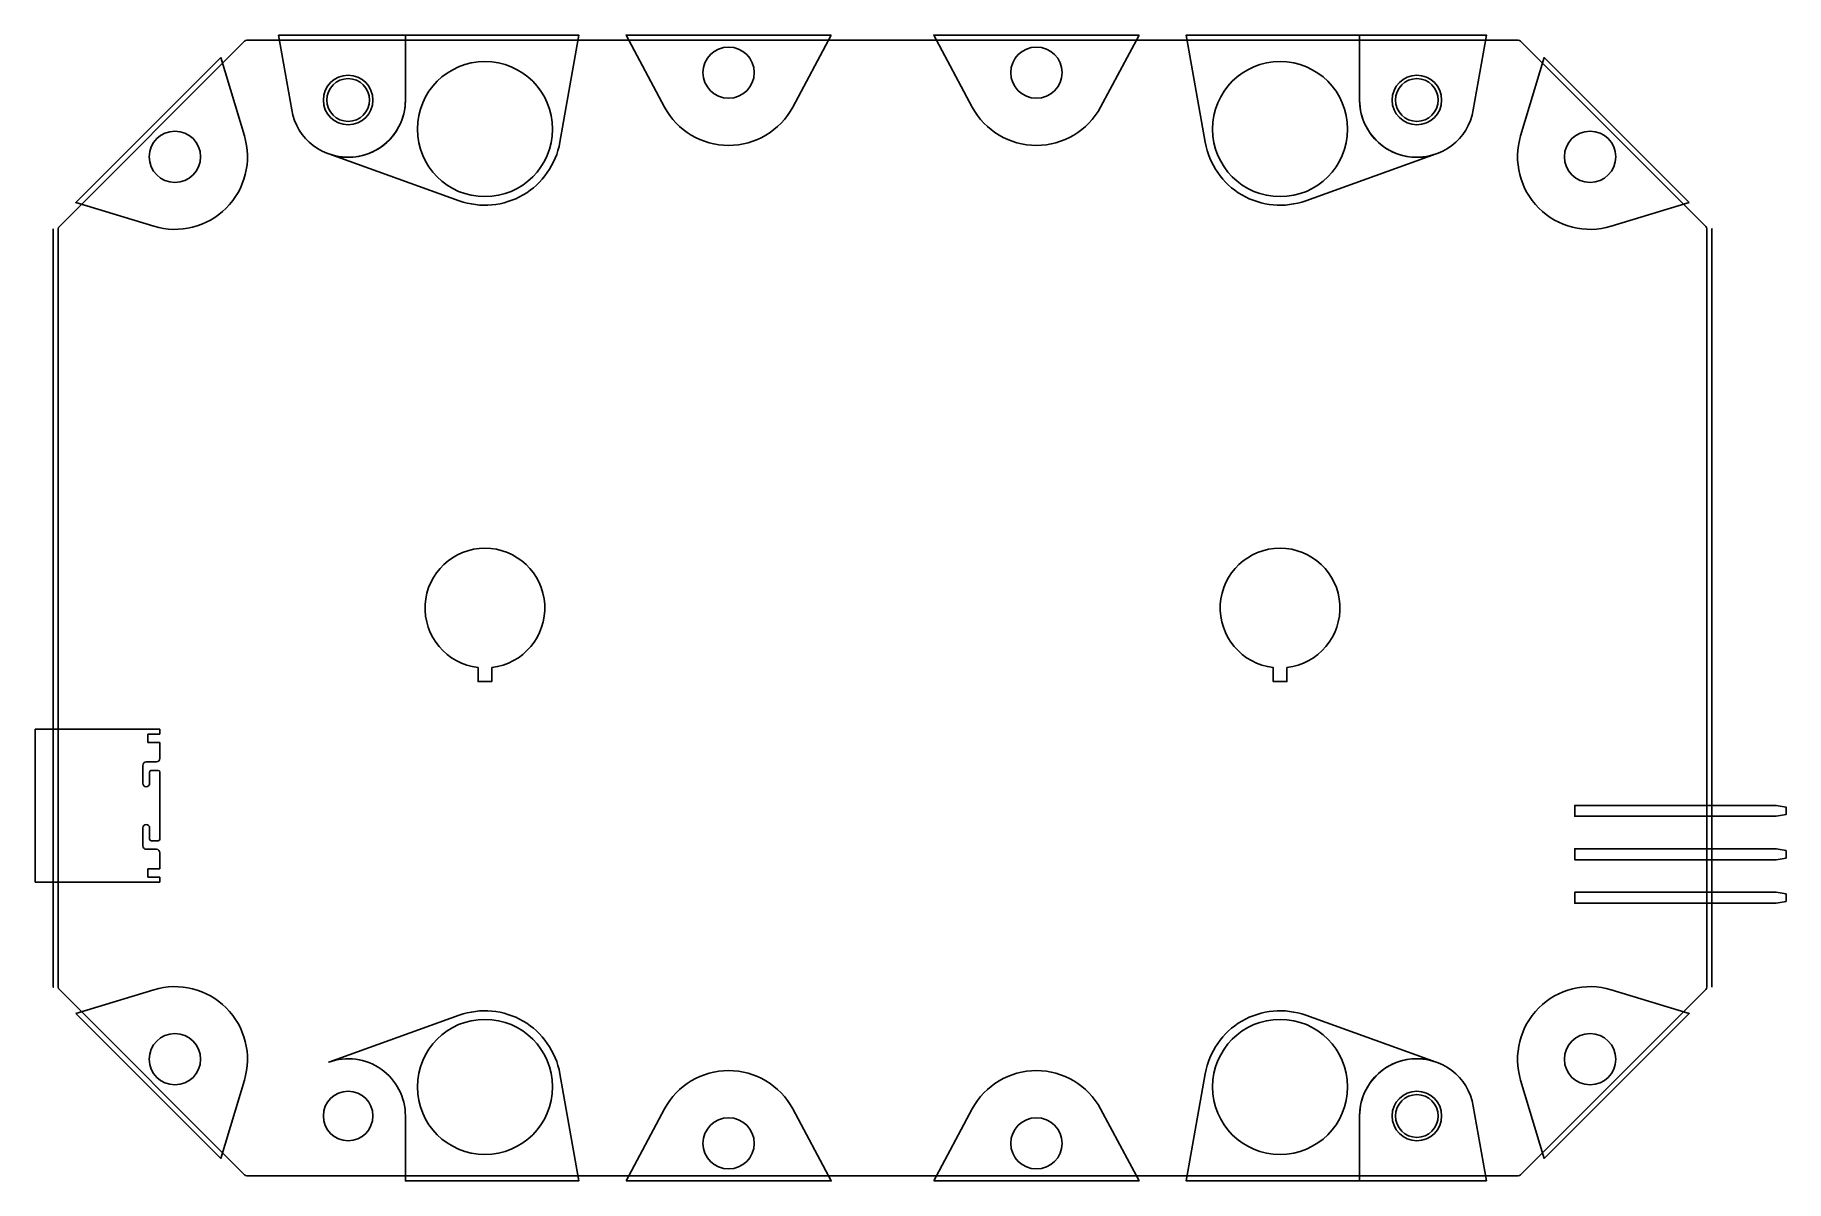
# Model space of a CAD drawing. Header units: millimetres. Extents: x -50 to 53, y -34 to 34.
import ezdxf

# ---------------------------------------------------------------- set-up
doc = ezdxf.new("R2010")
doc.units = ezdxf.units.MM
doc.layers.get('0').update_dxf_attribs({"linetype": 'CONTINUOUS'})

msp = doc.modelspace()

# ---------------------------------------------------------------- linework, layer by layer
for p, q in [((-49.56, -7.08), (-49.56, -8.38)), ((-47.7, -7.08), (-49.56, -7.08)), ((-47.36, -7.08), (-47.7, -7.08)), ((-47.36, -7.08), (-47.06, -7.08)), ((-47.06, -7.08), (-46.86, -7.08)), ((-46.86, -7.08), (-46.56, -7.08)), ((-46.36, -7.08), (-46.56, -7.08)), ((-46.36, -7.08), (-46.26, -7.08)), ((-46.26, -7.08), (-46.06, -7.08)), ((-45.72, -7.08), (-46.06, -7.08)), ((-43.75, -7.08), (-45.72, -7.08)), ((-43.3, -7.08), (-43.75, -7.08)), ((-43.3, -7.08), (-42.95, -7.08)), ((-42.61, -7.08), (-42.95, -7.08)), ((-42.61, -7.08), (-42.26, -7.08)), ((-42.26, -7.08), (-42.26, -7.38)), ((-42.96, -7.38), (-42.96, -7.86)), ((-42.96, -7.38), (-42.95, -7.38)), ((-42.26, -7.86), (-42.96, -7.86)), ((-42.61, -7.38), (-42.95, -7.38)), ((-42.61, -7.38), (-42.26, -7.38)), ((-42.26, -7.86), (-42.26, -7.98)), ((-42.26, -8.38), (-42.26, -7.98)), ((-49.56, -11.25), (-49.56, -8.38)), ((-43.26, -9.2), (-43.26, -10.25)), ((-42.46, -9), (-43.06, -9)), ((-42.26, -8.8), (-42.26, -8.38)), ((-42.86, -9.74), (-42.86, -9.59)), ((-42.86, -10), (-42.86, -9.74)), ((-42.86, -10.25), (-42.86, -10)), ((-42.76, -9.5), (-42.36, -9.5)), ((-42.26, -9.74), (-42.26, -9.59)), ((-42.26, -9.74), (-42.26, -10)), ((-42.26, -10.25), (-42.26, -10)), ((-49.56, -11.25), (-49.56, -11.26)), ((-49.56, -14.73), (-49.56, -11.26)), ((-42.26, -12.86), (-42.26, -10.25)), ((-43.26, -13.91), (-43.26, -12.86)), ((-42.86, -12.86), (-42.86, -13.11)), ((-42.86, -13.11), (-42.86, -13.37)), ((-42.26, -12.86), (-42.26, -13.11)), ((-42.26, -13.37), (-42.26, -13.11)), ((-42.46, -14.11), (-43.06, -14.11)), ((-42.86, -13.37), (-42.86, -13.52)), ((-42.76, -13.61), (-42.36, -13.61)), ((-42.26, -13.37), (-42.26, -13.52)), ((-42.26, -14.73), (-42.26, -14.31)), ((-49.56, -16.03), (-49.56, -14.73)), ((-42.26, -15.25), (-42.96, -15.25)), ((-42.96, -15.73), (-42.96, -15.25)), ((-42.26, -14.73), (-42.26, -15.13)), ((-42.26, -15.13), (-42.26, -15.25)), ((-49.56, -16.03), (-47.7, -16.03)), ((-47.36, -16.03), (-47.7, -16.03)), ((-47.36, -16.03), (-47.06, -16.03)), ((-47.06, -16.03), (-46.86, -16.03)), ((-46.86, -16.03), (-46.56, -16.03)), ((-46.36, -16.03), (-46.56, -16.03)), ((-46.36, -16.03), (-46.26, -16.03)), ((-46.26, -16.03), (-46.06, -16.03)), ((-45.72, -16.03), (-46.06, -16.03)), ((-45.72, -16.03), (-43.75, -16.03)), ((-43.3, -16.03), (-43.75, -16.03)), ((-43.3, -16.03), (-42.95, -16.03)), ((-42.96, -15.73), (-42.95, -15.73)), ((-42.61, -15.73), (-42.95, -15.73)), ((-42.61, -16.03), (-42.95, -16.03)), ((-42.61, -15.73), (-42.26, -15.73)), ((-42.61, -16.03), (-42.26, -16.03)), ((-42.26, -16.03), (-42.26, -15.73))]:
    msp.add_line(p, q)
for points in [[(-48.14, 22.31), (-37.31, 33.14, -0.198912), (-37.17, 33.2), (37.17, 33.2, -0.198912), (37.31, 33.14), (48.14, 22.31, -0.198912), (48.2, 22.17), (48.2, -22.17, -0.198912), (48.14, -22.31), (37.31, -33.14, -0.198912), (37.17, -33.2), (-37.17, -33.2, -0.198912), (-37.31, -33.14), (-48.14, -22.31, -0.198912), (-48.2, -22.17), (-48.2, 22.17, -0.198912)], [(-35.32, 33.5), (-34.55, 29.12, 0.916331), (-27.9, 29.7), (-27.9, 33.5)], [(-27.9, 33.5), (-27.9, 29.7, -0.519051), (-32.38, 26.55), (-24.75, 23.81, 0.464855), (-18.87, 27.23), (-17.76, 33.5)], [(-3, 33.5), (-15, 33.5), (-12.75, 29.29, 0.598742), (-5.25, 29.29)], [(15, 33.5), (3, 33.5), (5.25, 29.29, 0.598742), (12.75, 29.29)], [(27.9, 29.7), (27.9, 33.5), (17.76, 33.5), (18.87, 27.23, 0.464855), (24.75, 23.81), (32.38, 26.55, -0.519051)], [(34.55, 29.12), (35.32, 33.5), (27.9, 33.5), (27.9, 29.7, 0.916331)], [(-38.7, 32.18), (-47.18, 23.7), (-42.61, 22.32, 0.598742), (-37.32, 27.61)], [(47.18, 23.7), (38.7, 32.18), (37.32, 27.61, 0.598742), (42.61, 22.32)], [(-22.85, -3.48, 17.442669), (-23.65, -3.48), (-23.65, -4.3), (-22.85, -4.3)], [(23.65, -3.48, 17.442669), (22.85, -3.48), (22.85, -4.3), (23.65, -4.3)], [(-47.18, -23.7), (-38.7, -32.18), (-37.32, -27.61, 0.598742), (-42.61, -22.32)], [(38.7, -32.18), (47.18, -23.7), (42.61, -22.32, 0.598742), (37.32, -27.61)], [(-27.9, -29.7), (-27.9, -33.5), (-17.76, -33.5), (-18.87, -27.23, 0.464855), (-24.75, -23.81), (-32.38, -26.55, -0.519051)], [(27.9, -33.5), (27.9, -29.7, -0.519051), (32.38, -26.55), (24.75, -23.81, 0.464855), (18.87, -27.23), (17.76, -33.5)], [(35.32, -33.5), (34.55, -29.12, 0.916331), (27.9, -29.7), (27.9, -33.5)], [(-15, -33.5), (-3, -33.5), (-5.25, -29.29, 0.598742), (-12.75, -29.29)], [(3, -33.5), (15, -33.5), (12.75, -29.29, 0.598742), (5.25, -29.29)]]:
    msp.add_lwpolyline(points, format="xyb", close=True)
for points in [[(-48.5, 22.17), (-48.5, -22.17)], [(48.5, -22.17), (48.5, 22.17)], [(-48.5, -16.38), (-48.5, -14.63), (-48.5, -8.48), (-48.5, -6.73), (-48.5, -8.48), (-48.5, -14.63)], [(48.5, -9.84), (48.5, -10.34), (48.5, -18.46), (48.5, -18.96), (48.5, -18.46), (48.5, -10.34)], [(52.27, -12.18), (41.6, -12.18), (41.12, -12.18), (40.48, -12.18), (40.48, -11.54), (41.12, -11.54), (41.6, -11.54), (52.27, -11.54), (52.84, -11.64), (52.84, -12.08)], [(52.27, -14.72), (41.6, -14.72), (41.12, -14.72), (40.48, -14.72), (40.48, -14.08), (41.12, -14.08), (41.6, -14.08), (52.27, -14.08), (52.84, -14.18), (52.84, -14.62)], [(52.27, -17.26), (41.6, -17.26), (41.12, -17.26), (40.48, -17.26), (40.48, -16.62), (41.12, -16.62), (41.6, -16.62), (52.27, -16.62), (52.84, -16.72), (52.84, -17.16)]]:
    msp.add_lwpolyline(points, close=True)
for centre, radius in [((-9, 31.3), 1.5), ((9, 31.3), 1.5), ((-23.25, 28), 3.95), ((23.25, 28), 3.95), ((-31.25, 29.7), 1.45), ((-31.25, 29.7), 1.25), ((31.25, 29.7), 1.45), ((31.25, 29.7), 1.25), ((-41.38, 26.38), 1.5), ((41.38, 26.38), 1.5), ((-23.25, -28), 3.95), ((23.25, -28), 3.95), ((-41.38, -26.38), 1.5), ((41.38, -26.38), 1.5), ((-31.25, -29.7), 1.45), ((31.25, -29.7), 1.45), ((31.25, -29.7), 1.25), ((-9, -31.3), 1.5), ((9, -31.3), 1.5)]:
    msp.add_circle(centre, radius)
for centre, start, end in [((-43.06, -9.2), 90, 180), ((-42.46, -8.8), -90, 0), ((-43.06, -10.25), -180, 0), ((-43.06, -12.86), 0, 180), ((-43.06, -13.91), 180, 270), ((-42.46, -14.31), 0, 90)]:
    msp.add_arc(centre, 0.2, start, end)
for centre, major_axis, start_param, end_param in [((-42.76, -9.59), (0.1, 0), 1.570796, 3.141593), ((-42.36, -9.59), (0.1, 0), 0, 1.570796), ((-42.76, -13.52), (-0.1, 0), 0, 1.570796), ((-42.36, -13.52), (0.1, 0), 4.712389, 6.283185)]:
    msp.add_ellipse(centre, major_axis=major_axis, ratio=0.866025, start_param=start_param, end_param=end_param)

doc.saveas('drawing.dxf')
